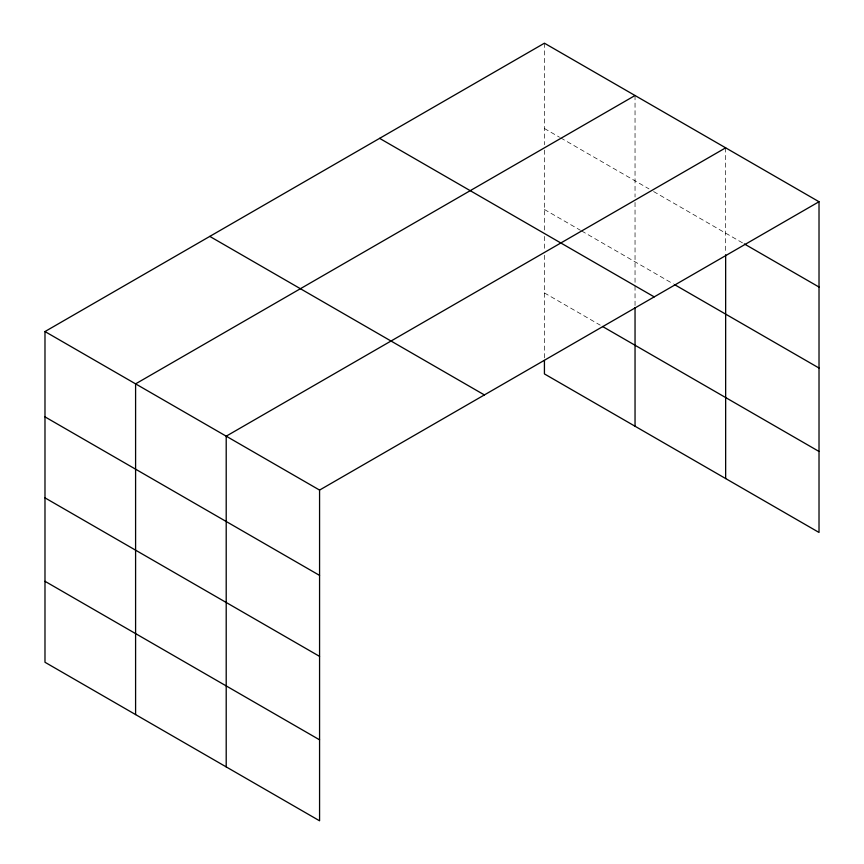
<?xml version="1.0" encoding="UTF-8"?>
<svg xmlns="http://www.w3.org/2000/svg" width="864" height="864" viewBox="0 0 864 864"><rect width="100%" height="100%" fill="white"/><g stroke="black" fill="none" stroke-linecap="round" stroke-linejoin="round"><path stroke-width="0.65" stroke-dasharray="4.32 3.24" d="M544.428 128.52L559.537 137.236M560.693 137.905L648.983 188.881M653.627 191.56L743.159 243.248M544.428 209.498L580.446 230.288M581.612 230.958L673.38 283.943M544.428 292.939L600.199 325.134M725.652 147.83L725.652 253.39M635.04 95.515L635.04 197.024M635.04 202.424L635.04 284.688M635.04 286.038L635.04 306.223M544.428 43.2L544.428 144.72M544.428 150.109L544.428 231.034M544.428 236.412L544.428 249.869M544.428 255.258L544.428 359.068"/><path stroke-width="1.3" d="M819.018 201.733L544.428 43.2L44.982 331.549L44.982 662.267L319.572 820.8L319.572 490.082L819.018 201.733L819.018 532.451L544.428 373.918L544.428 360.418M725.652 254.74L725.652 478.548M635.04 95.515L135.594 383.864L135.594 714.582M725.652 147.83L226.206 436.18L226.206 766.897M744.325 243.929L819.018 287.042M674.546 284.623L819.018 368.032M379.62 138.359L654.199 296.881M602.521 326.473L819.018 451.462M209.801 236.401L484.38 394.924M44.982 331.549L319.572 490.082M44.982 416.869L319.572 575.402M44.982 497.858L319.572 656.381M44.982 581.288L319.572 739.822M635.04 307.573L635.04 426.233"/></g></svg>
